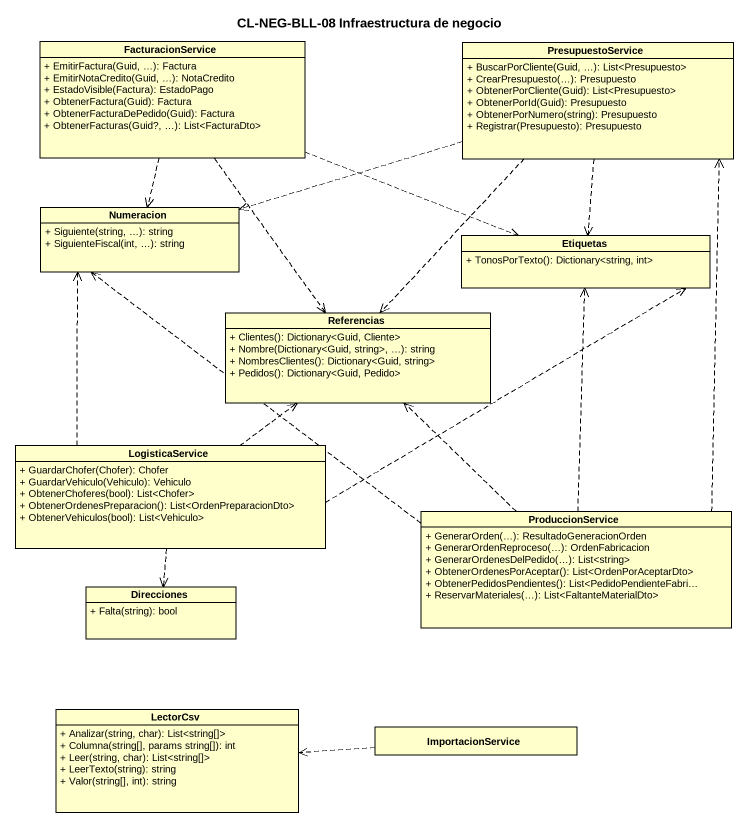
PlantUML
@startuml
title CL-NEG-BLL-08 Infraestructura de negocio
hide circle
hide empty members
skinparam classAttributeIconSize 0
class FacturacionService {
  + EmitirFactura(Guid, …): Factura
  + EmitirNotaCredito(Guid, …): NotaCredito
  + EstadoVisible(Factura): EstadoPago
  + ObtenerFactura(Guid): Factura
  + ObtenerFacturaDePedido(Guid): Factura
  + ObtenerFacturas(Guid?, …): List<FacturaDto>
}
class PresupuestoService {
  + BuscarPorCliente(Guid, …): List<Presupuesto>
  + CrearPresupuesto(…): Presupuesto
  + ObtenerPorCliente(Guid): List<Presupuesto>
  + ObtenerPorId(Guid): Presupuesto
  + ObtenerPorNumero(string): Presupuesto
  + Registrar(Presupuesto): Presupuesto
}
class Numeracion {
  + Siguiente(string, …): string
  + SiguienteFiscal(int, …): string
}
class Etiquetas {
  + TonosPorTexto(): Dictionary<string, int>
}
class Referencias {
  + Clientes(): Dictionary<Guid, Cliente>
  + Nombre(Dictionary<Guid, string>, …): string
  + NombresClientes(): Dictionary<Guid, string>
  + Pedidos(): Dictionary<Guid, Pedido>
}
class LogisticaService {
  + GuardarChofer(Chofer): Chofer
  + GuardarVehiculo(Vehiculo): Vehiculo
  + ObtenerChoferes(bool): List<Chofer>
  + ObtenerOrdenesPreparacion(): List<OrdenPreparacionDto>
  + ObtenerVehiculos(bool): List<Vehiculo>
}
class ProduccionService {
  + GenerarOrden(…): ResultadoGeneracionOrden
  + GenerarOrdenReproceso(…): OrdenFabricacion
  + GenerarOrdenesDelPedido(…): List<string>
  + ObtenerOrdenesPorAceptar(): List<OrdenPorAceptarDto>
  + ObtenerPedidosPendientes(): List<PedidoPendienteFabri…
  + ReservarMateriales(…): List<FaltanteMaterialDto>
}
class Direcciones {
  + Falta(string): bool
}
class LectorCsv {
  + Analizar(string, char): List<string[]>
  + Columna(string[], params string[]): int
  + Leer(string, char): List<string[]>
  + LeerTexto(string): string
  + Valor(string[], int): string
}
class ImportacionService
FacturacionService ..> Numeracion
FacturacionService .right.> Etiquetas
FacturacionService ..> Referencias
PresupuestoService .left.> Numeracion
PresupuestoService ..> Etiquetas
PresupuestoService ..> Referencias
LogisticaService .up.> Numeracion
LogisticaService .right.> Etiquetas
LogisticaService .up.> Referencias
LogisticaService ..> Direcciones
ProduccionService .up.> PresupuestoService
ProduccionService .up.> Numeracion
ProduccionService .up.> Etiquetas
ProduccionService .up.> Referencias
ImportacionService .left.> LectorCsv
@enduml
